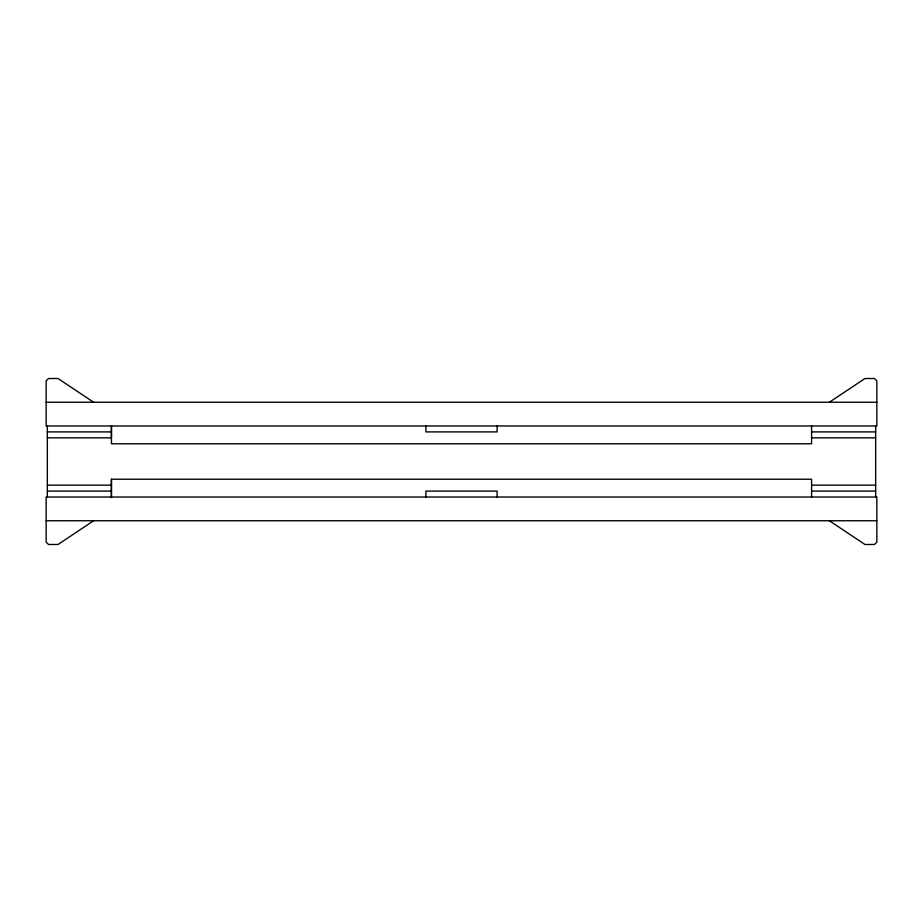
<?xml version="1.0" encoding="UTF-8"?>
<svg xmlns="http://www.w3.org/2000/svg" width="923" height="923" viewBox="0 0 923 923"><rect width="100%" height="100%" fill="white"/><g stroke="black" fill="none" stroke-linecap="round" stroke-linejoin="round"><path stroke-width="1.38" d="M111.418 497.624L111.441 479.222L811.582 479.222L811.582 497.22M111.441 425.78L111.441 443.778L811.582 443.778L811.582 425.78M111.418 496.516L111.441 479.222M93.615 520.757L58.022 544.489L48.527 544.489L46.15 542.124L46.15 497.024L876.85 497.024L876.85 542.124L874.473 544.489L864.978 544.489L829.385 520.757M829.385 402.243L864.978 378.511L874.473 378.511L876.85 380.876L876.85 425.976L46.15 425.976L46.15 380.876L48.527 378.511L58.022 378.511L93.615 402.243M46.15 402.243L876.85 402.243M47.338 431.906L111.452 431.906M811.582 431.906L875.662 431.906M47.338 437.837L111.452 437.837L111.452 426.484M811.582 437.837L875.662 437.837M47.338 485.163L111.418 485.163M811.582 485.163L875.662 485.163M47.338 491.094L111.418 491.094M811.582 491.094L875.662 491.094M46.15 520.757L876.85 520.757M875.662 425.964L875.662 497.036M497.105 425.976L497.105 431.906L425.895 431.906L425.895 425.976M497.105 497.024L497.105 491.094L425.895 491.094L425.895 497.024M47.338 425.964L47.338 497.036"/></g></svg>
